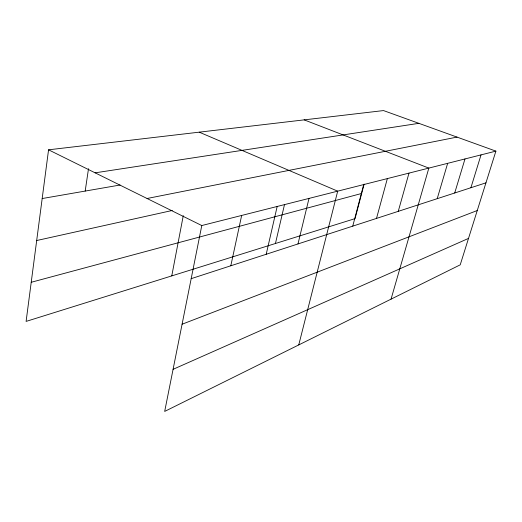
<?xml version="1.0" encoding="UTF-8"?>
<svg xmlns="http://www.w3.org/2000/svg" width="522" height="522" viewBox="0 0 522 522"><rect width="100%" height="100%" fill="white"/><g stroke="black" fill="none" stroke-linecap="round" stroke-linejoin="round"><path stroke-width="0.78" d="M495.9 151.126L201.786 225.543L164.678 411.421L460.221 264.83L495.9 151.126L383.513 110.579L48.559 149.814L26.1 321.408L355.045 218.627L364.147 184.09M85.184 191.078L88.505 168.697M171.771 275.89L183.274 215.671M230.809 265.783L241.66 215.455M266.2 254.279L277.175 206.471M275.446 243.493L284.451 204.748M297.984 243.944L309.004 198.412M298.754 344.918L337.695 191.156L199.228 132.164M352.748 226.143L363.697 184.579M376.506 218.418L387.357 178.589M398.253 211.345L408.994 173.115M391.05 299.139L428.843 168.091L304.182 119.871M437.208 198.686L447.654 163.334M454.708 192.996L464.991 158.942M470.909 187.731L481.03 154.89M173.082 369.322L468.515 238.397M182.087 324.221L477.265 210.523M191.176 278.663L485.949 182.837M31.222 282.278L361.681 193.447M36.684 240.531L172.312 210.464M147.067 198.497L457.037 137.103M42.178 198.543L120.073 185.016M95.135 172.834L418.866 123.336M48.559 149.814L201.786 225.543"/></g></svg>
